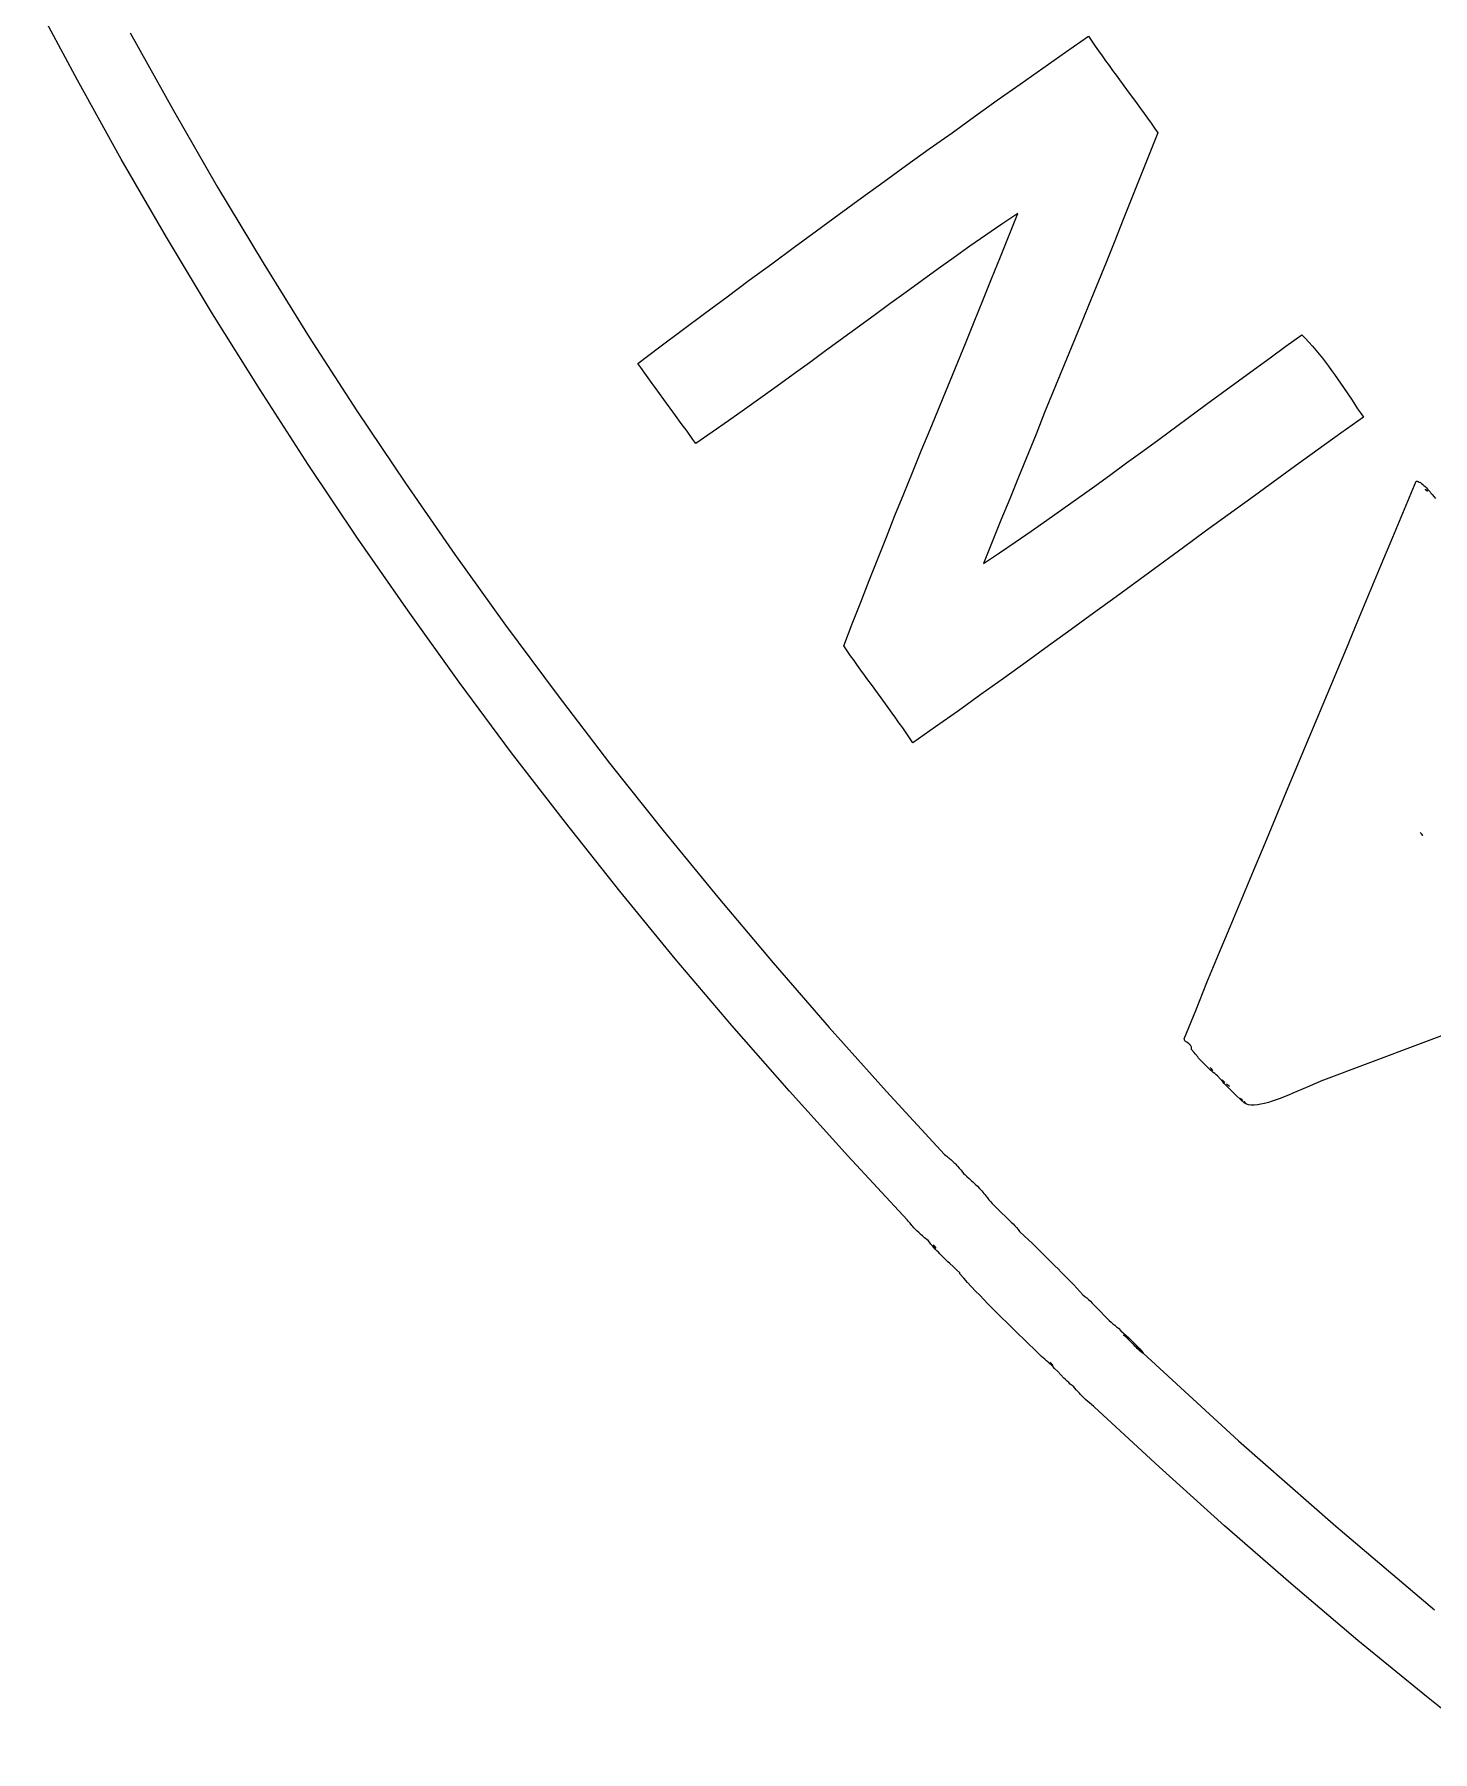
# Model space of a CAD drawing. Header units: metres. Extents: x -185 to 1201, y -340 to 309.
# Drawn here: x 879.33 to 883.54, y 52.45 to 57.62 of the extents above; entities that cross this region are included whole.
import ezdxf

# ---------------------------------------------------------------- set-up
doc = ezdxf.new("R2010")
doc.units = ezdxf.units.M

msp = doc.modelspace()

# ---------------------------------------------------------------- linework, layer by layer
for p, q in [((879.461, 57.486), (879.331, 57.7274)), ((879.62, 57.6292), (879.75, 57.3949)), ((882.438, 57.5708), (882.507, 57.6191)), ((882.507, 57.6191), (882.517, 57.604)), ((882.517, 57.604), (882.527, 57.589)), ((882.527, 57.589), (882.537, 57.5741)), ((882.369, 57.5224), (882.438, 57.5708)), ((882.537, 57.5741), (882.548, 57.5594)), ((882.548, 57.5594), (882.558, 57.5447)), ((882.558, 57.5447), (882.569, 57.5301)), ((879.593, 57.248), (879.461, 57.486)), ((882.301, 57.474), (882.369, 57.5224)), ((882.569, 57.5301), (882.579, 57.5156)), ((882.579, 57.5156), (882.59, 57.5011)), ((882.59, 57.5011), (882.6, 57.4867)), ((882.6, 57.4867), (882.622, 57.4579)), ((882.232, 57.4254), (882.301, 57.474)), ((882.622, 57.4579), (882.654, 57.4147)), ((879.75, 57.3949), (879.883, 57.1639)), ((882.164, 57.3766), (882.232, 57.4254)), ((882.654, 57.4147), (882.664, 57.4003)), ((882.664, 57.4003), (882.675, 57.3857)), ((882.675, 57.3857), (882.685, 57.3712)), ((882.027, 57.2789), (882.096, 57.3278)), ((882.096, 57.3278), (882.164, 57.3766)), ((882.685, 57.3712), (882.696, 57.3565)), ((882.716, 57.327), (882.69, 57.2617)), ((882.696, 57.3565), (882.706, 57.3418)), ((882.706, 57.3418), (882.716, 57.327)), ((881.959, 57.2298), (882.027, 57.2789)), ((879.729, 57.0133), (879.593, 57.248)), ((881.891, 57.1806), (881.959, 57.2298)), ((882.69, 57.2617), (882.664, 57.1965)), ((881.823, 57.1313), (881.891, 57.1806)), ((882.664, 57.1965), (882.638, 57.1315)), ((879.883, 57.1639), (880.02, 56.9361)), ((881.756, 57.082), (881.823, 57.1313)), ((882.638, 57.1315), (882.612, 57.0666)), ((881.688, 57.0325), (881.756, 57.082)), ((882.294, 57.0847), (882.246, 57.0524)), ((882.268, 57.0189), (882.294, 57.0847)), ((882.612, 57.0666), (882.586, 57.0018)), ((881.62, 56.9828), (881.688, 57.0325)), ((882.198, 57.0194), (882.15, 56.986)), ((882.246, 57.0524), (882.198, 57.0194)), ((882.242, 56.9534), (882.268, 57.0189)), ((879.868, 56.7818), (879.729, 57.0133)), ((881.553, 56.9331), (881.62, 56.9828)), ((882.15, 56.986), (882.102, 56.952)), ((882.586, 57.0018), (882.56, 56.937)), ((880.02, 56.9361), (880.159, 56.7116)), ((881.485, 56.8833), (881.553, 56.9331)), ((882.054, 56.9176), (882.006, 56.8829)), ((882.102, 56.952), (882.054, 56.9176)), ((882.215, 56.888), (882.242, 56.9534)), ((882.56, 56.937), (882.507, 56.8076)), ((881.418, 56.8334), (881.485, 56.8833)), ((882.006, 56.8829), (881.958, 56.8479)), ((882.189, 56.8228), (882.215, 56.888)), ((881.35, 56.7834), (881.418, 56.8334)), ((881.909, 56.8127), (881.861, 56.7772)), ((881.958, 56.8479), (881.909, 56.8127)), ((882.163, 56.7578), (882.189, 56.8228)), ((880.011, 56.5535), (879.868, 56.7818)), ((881.283, 56.7332), (881.35, 56.7834)), ((881.861, 56.7772), (881.715, 56.6704)), ((882.136, 56.6928), (882.163, 56.7578)), ((882.507, 56.8076), (882.481, 56.743)), ((880.159, 56.7116), (880.303, 56.4902)), ((881.216, 56.683), (881.283, 56.7332)), ((882.481, 56.743), (882.375, 56.4844)), ((883.102, 56.6845), (883.15, 56.7188)), ((883.15, 56.7188), (883.161, 56.7076)), ((883.161, 56.7076), (883.171, 56.6963)), ((881.149, 56.6327), (881.216, 56.683)), ((881.715, 56.6704), (881.666, 56.6348)), ((882.083, 56.5632), (882.136, 56.6928)), ((883.054, 56.6499), (883.102, 56.6845)), ((883.171, 56.6963), (883.182, 56.6847)), ((883.182, 56.6847), (883.192, 56.6729)), ((883.192, 56.6729), (883.202, 56.6609)), ((883.202, 56.6609), (883.212, 56.6488)), ((881.158, 56.6206), (881.149, 56.6327)), ((881.175, 56.5964), (881.158, 56.6206)), ((881.666, 56.6348), (881.617, 56.5993)), ((882.959, 56.58), (883.007, 56.615)), ((883.007, 56.615), (883.054, 56.6499)), ((883.212, 56.6488), (883.221, 56.6365)), ((883.221, 56.6365), (883.23, 56.6241)), ((883.23, 56.6241), (883.239, 56.6115)), ((883.239, 56.6115), (883.248, 56.5989)), ((880.156, 56.3284), (880.011, 56.5535)), ((881.192, 56.5723), (881.175, 56.5964)), ((881.201, 56.5603), (881.192, 56.5723)), ((881.228, 56.5243), (881.201, 56.5603)), ((881.569, 56.5639), (881.52, 56.5289)), ((881.617, 56.5993), (881.569, 56.5639)), ((882.03, 56.4338), (882.083, 56.5632)), ((882.863, 56.5095), (882.959, 56.58)), ((883.248, 56.5989), (883.257, 56.5862)), ((883.257, 56.5862), (883.266, 56.5734)), ((883.266, 56.5734), (883.275, 56.5605)), ((883.275, 56.5605), (883.301, 56.522)), ((881.263, 56.4763), (881.228, 56.5243)), ((881.52, 56.5289), (881.471, 56.494)), ((882.719, 56.4035), (882.863, 56.5095)), ((883.301, 56.522), (883.318, 56.4963)), ((880.303, 56.4902), (880.449, 56.2719)), ((881.28, 56.4522), (881.263, 56.4763)), ((881.298, 56.4282), (881.28, 56.4522)), ((881.422, 56.4596), (881.373, 56.4255)), ((881.471, 56.494), (881.422, 56.4596)), ((882.375, 56.4844), (882.349, 56.4196)), ((883.336, 56.4709), (883.267, 56.4223)), ((883.318, 56.4963), (883.327, 56.4836)), ((883.327, 56.4836), (883.336, 56.4709)), ((881.315, 56.404), (881.298, 56.4282)), ((881.324, 56.3919), (881.315, 56.404)), ((881.373, 56.4255), (881.324, 56.3919)), ((882.003, 56.3691), (882.03, 56.4338)), ((882.349, 56.4196), (882.296, 56.29)), ((882.671, 56.3682), (882.719, 56.4035)), ((883.267, 56.4223), (883.199, 56.3734)), ((881.977, 56.3043), (882.003, 56.3691)), ((882.622, 56.3331), (882.671, 56.3682)), ((883.199, 56.3734), (883.131, 56.3245)), ((880.305, 56.1065), (880.156, 56.3284)), ((881.951, 56.2395), (881.977, 56.3043)), ((882.526, 56.2634), (882.574, 56.2981)), ((882.574, 56.2981), (882.622, 56.3331)), ((883.131, 56.3245), (883.063, 56.2754)), ((880.449, 56.2719), (880.598, 56.0566)), ((881.924, 56.1746), (881.951, 56.2395)), ((882.296, 56.29), (882.27, 56.2251)), ((882.478, 56.2288), (882.526, 56.2634)), ((883.063, 56.2754), (882.996, 56.2262)), ((883.459, 56.1937), (883.494, 56.278)), ((883.494, 56.278), (883.497, 56.2777)), ((883.497, 56.2777), (883.5, 56.2768)), ((883.5, 56.2768), (883.503, 56.2754)), ((883.503, 56.2754), (883.507, 56.2735)), ((883.507, 56.2735), (883.51, 56.2711)), ((883.51, 56.2711), (883.514, 56.2683)), ((883.514, 56.2683), (883.517, 56.2652)), ((883.517, 56.2652), (883.521, 56.2618)), ((883.521, 56.2618), (883.525, 56.2582)), ((883.524, 56.2508), (883.521, 56.2542)), ((883.521, 56.2542), (883.528, 56.2475)), ((883.528, 56.2475), (883.524, 56.2508)), ((883.525, 56.2582), (883.528, 56.2543)), ((883.528, 56.2543), (883.532, 56.2503)), ((883.532, 56.2503), (883.536, 56.2462)), ((883.536, 56.2462), (883.539, 56.2421)), ((883.539, 56.2421), (883.543, 56.2379)), ((882.27, 56.2251), (882.243, 56.1601)), ((882.382, 56.1608), (882.43, 56.1946)), ((882.43, 56.1946), (882.478, 56.2288)), ((882.996, 56.2262), (882.928, 56.177)), ((883.424, 56.1095), (883.459, 56.1937)), ((883.543, 56.2379), (883.553, 56.2258)), ((881.898, 56.1095), (881.924, 56.1746)), ((882.243, 56.1601), (882.217, 56.0949)), ((882.334, 56.1273), (882.382, 56.1608)), ((882.928, 56.177), (882.86, 56.1276)), ((880.457, 55.8877), (880.305, 56.1065)), ((881.872, 56.0444), (881.898, 56.1095)), ((882.217, 56.0949), (882.191, 56.0297)), ((882.239, 56.0617), (882.286, 56.0943)), ((882.286, 56.0943), (882.334, 56.1273)), ((882.86, 56.1276), (882.793, 56.0782)), ((883.389, 56.0255), (883.424, 56.1095)), ((880.598, 56.0566), (880.751, 55.8444)), ((881.846, 55.979), (881.872, 56.0444)), ((882.191, 56.0297), (882.239, 56.0617)), ((882.793, 56.0782), (882.59, 55.93)), ((883.354, 55.9415), (883.389, 56.0255)), ((881.821, 55.9135), (881.846, 55.979)), ((882.59, 55.93), (882.522, 55.8807)), ((883.319, 55.8576), (883.354, 55.9415)), ((880.611, 55.672), (880.457, 55.8877)), ((881.795, 55.8478), (881.821, 55.9135)), ((882.522, 55.8807), (882.455, 55.8314)), ((880.751, 55.8444), (880.906, 55.6351)), ((881.77, 55.7818), (881.795, 55.8478)), ((882.455, 55.8314), (882.387, 55.7822)), ((883.284, 55.7738), (883.319, 55.8576)), ((881.78, 55.767), (881.77, 55.7818)), ((882.387, 55.7822), (882.319, 55.733)), ((883.214, 55.6063), (883.284, 55.7738)), ((881.79, 55.7522), (881.78, 55.767)), ((881.801, 55.7376), (881.79, 55.7522)), ((881.811, 55.723), (881.801, 55.7376)), ((881.821, 55.7085), (881.811, 55.723)), ((882.319, 55.733), (882.251, 55.684)), ((880.769, 55.4593), (880.611, 55.672)), ((881.832, 55.694), (881.821, 55.7085)), ((881.842, 55.6796), (881.832, 55.694)), ((881.853, 55.6652), (881.842, 55.6796)), ((882.251, 55.684), (882.183, 55.6352)), ((880.906, 55.6351), (881.064, 55.4288)), ((881.895, 55.6076), (881.853, 55.6652)), ((882.183, 55.6352), (882.115, 55.5865)), ((881.906, 55.5931), (881.895, 55.6076)), ((881.916, 55.5786), (881.906, 55.5931)), ((881.927, 55.564), (881.916, 55.5786)), ((882.115, 55.5865), (882.046, 55.538)), ((883.109, 55.3552), (883.214, 55.6063)), ((881.937, 55.5494), (881.927, 55.564)), ((881.948, 55.5346), (881.937, 55.5494)), ((881.958, 55.5198), (881.948, 55.5346)), ((881.968, 55.5048), (881.958, 55.5198)), ((882.046, 55.538), (881.978, 55.4897)), ((881.978, 55.4897), (881.968, 55.5048)), ((880.931, 55.2496), (880.769, 55.4593)), ((881.064, 55.4288), (881.226, 55.2253)), ((883.039, 55.1876), (883.109, 55.3552)), ((881.095, 55.0429), (880.931, 55.2496)), ((881.226, 55.2253), (881.39, 55.0246)), ((883.51, 55.2153), (883.506, 55.2196)), ((883.506, 55.2196), (883.514, 55.2109)), ((883.514, 55.2109), (883.51, 55.2153)), ((883.004, 55.1037), (883.039, 55.1876)), ((882.969, 55.0198), (883.004, 55.1037)), ((881.262, 54.8391), (881.095, 55.0429)), ((881.39, 55.0246), (881.557, 54.8268)), ((882.934, 54.9358), (882.969, 55.0198)), ((882.899, 54.8516), (882.934, 54.9358)), ((882.864, 54.7673), (882.899, 54.8516)), ((881.432, 54.6383), (881.262, 54.8391)), ((881.557, 54.8268), (881.726, 54.6316)), ((882.83, 54.6829), (882.864, 54.7673)), ((883.882, 54.7238), (883.207, 54.4699)), ((881.606, 54.4402), (881.432, 54.6383)), ((882.795, 54.5983), (882.83, 54.6829)), ((881.726, 54.6316), (881.898, 54.4391)), ((882.796, 54.5963), (882.795, 54.5983)), ((882.796, 54.5944), (882.796, 54.5963)), ((882.797, 54.5928), (882.796, 54.5944)), ((882.798, 54.5913), (882.797, 54.5928)), ((882.8, 54.5899), (882.798, 54.5913)), ((882.801, 54.5886), (882.8, 54.5899)), ((882.803, 54.5874), (882.801, 54.5886)), ((882.808, 54.584), (882.803, 54.5874)), ((882.809, 54.5828), (882.808, 54.584)), ((882.811, 54.5815), (882.809, 54.5828)), ((882.812, 54.5802), (882.811, 54.5815)), ((882.814, 54.5787), (882.812, 54.5802)), ((882.815, 54.577), (882.814, 54.5787)), ((882.816, 54.5752), (882.815, 54.577)), ((882.817, 54.5732), (882.816, 54.5752)), ((882.817, 54.5709), (882.817, 54.5732)), ((882.817, 54.5683), (882.817, 54.5709)), ((882.817, 54.5654), (882.817, 54.5683)), ((882.825, 54.5567), (882.817, 54.5654)), ((882.828, 54.5524), (882.825, 54.5567)), ((882.836, 54.5439), (882.828, 54.5524)), ((882.839, 54.5397), (882.836, 54.5439)), ((882.843, 54.5355), (882.839, 54.5397)), ((882.851, 54.5273), (882.843, 54.5355)), ((882.855, 54.5233), (882.851, 54.5273)), ((882.859, 54.5193), (882.855, 54.5233)), ((882.863, 54.5154), (882.859, 54.5193)), ((882.867, 54.5115), (882.863, 54.5154)), ((882.871, 54.5077), (882.867, 54.5115)), ((882.875, 54.504), (882.871, 54.5077)), ((882.878, 54.5071), (882.874, 54.5112)), ((882.874, 54.5112), (882.882, 54.503)), ((882.879, 54.5003), (882.875, 54.504)), ((882.882, 54.503), (882.878, 54.5071)), ((882.883, 54.4967), (882.879, 54.5003)), ((882.888, 54.4932), (882.883, 54.4967)), ((882.892, 54.4897), (882.888, 54.4932)), ((882.896, 54.4864), (882.892, 54.4897)), ((882.904, 54.4772), (882.896, 54.4864)), ((881.782, 54.2451), (881.606, 54.4402)), ((881.898, 54.4391), (882.073, 54.2493)), ((882.912, 54.4682), (882.904, 54.4772)), ((882.914, 54.4705), (882.91, 54.4745)), ((882.91, 54.4745), (882.918, 54.4664)), ((882.916, 54.4637), (882.912, 54.4682)), ((882.918, 54.4664), (882.914, 54.4705)), ((882.924, 54.4549), (882.916, 54.4637)), ((882.927, 54.4581), (882.923, 54.4623)), ((882.923, 54.4623), (882.932, 54.4539)), ((882.933, 54.4464), (882.924, 54.4549)), ((882.932, 54.4539), (882.927, 54.4581)), ((882.937, 54.4421), (882.933, 54.4464)), ((882.945, 54.4338), (882.937, 54.4421)), ((882.954, 54.4256), (882.945, 54.4338)), ((883.11, 54.4286), (883.097, 54.4235)), ((883.123, 54.434), (883.11, 54.4286)), ((883.135, 54.4395), (883.123, 54.434)), ((883.173, 54.4557), (883.135, 54.4395)), ((883.184, 54.4608), (883.173, 54.4557)), ((883.196, 54.4655), (883.184, 54.4608)), ((883.207, 54.4699), (883.196, 54.4655)), ((882.963, 54.4175), (882.954, 54.4256)), ((882.967, 54.4135), (882.963, 54.4175)), ((882.969, 54.415), (882.965, 54.4194)), ((882.965, 54.4194), (882.972, 54.4122)), ((882.976, 54.4056), (882.967, 54.4135)), ((882.972, 54.4122), (882.969, 54.415)), ((882.977, 54.4062), (882.975, 54.4089)), ((882.975, 54.4089), (882.981, 54.4017)), ((882.981, 54.4017), (882.976, 54.4056)), ((882.981, 54.4017), (882.977, 54.4062)), ((882.989, 54.3995), (882.981, 54.4017)), ((882.997, 54.3984), (882.989, 54.3995)), ((883.006, 54.3983), (882.997, 54.3984)), ((883.016, 54.3991), (883.006, 54.3983)), ((883.026, 54.4007), (883.016, 54.3991)), ((883.037, 54.4031), (883.026, 54.4007)), ((883.049, 54.4062), (883.037, 54.4031)), ((883.06, 54.4098), (883.049, 54.4062)), ((883.073, 54.414), (883.06, 54.4098)), ((883.085, 54.4185), (883.073, 54.414)), ((883.097, 54.4235), (883.085, 54.4185)), ((881.961, 54.0527), (881.782, 54.2451)), ((882.073, 54.2493), (882.077, 54.2468)), ((882.077, 54.2468), (882.08, 54.2443)), ((882.08, 54.2443), (882.083, 54.2418)), ((882.083, 54.2418), (882.086, 54.2392)), ((882.086, 54.2392), (882.089, 54.2366)), ((882.089, 54.2366), (882.092, 54.2339)), ((882.092, 54.2339), (882.095, 54.2313)), ((882.095, 54.2313), (882.098, 54.2285)), ((882.098, 54.2285), (882.101, 54.2258)), ((882.101, 54.2258), (882.104, 54.223)), ((882.104, 54.223), (882.107, 54.2201)), ((882.107, 54.2201), (882.109, 54.2173)), ((882.109, 54.2173), (882.112, 54.2143)), ((882.112, 54.2143), (882.117, 54.2083)), ((882.117, 54.2083), (882.123, 54.2021)), ((882.123, 54.2021), (882.125, 54.1989)), ((882.125, 54.1989), (882.13, 54.1924)), ((882.13, 54.1924), (882.134, 54.1894)), ((882.134, 54.1894), (882.141, 54.1832)), ((882.141, 54.1832), (882.148, 54.1769)), ((882.148, 54.1769), (882.155, 54.1704)), ((882.155, 54.1704), (882.159, 54.1671)), ((882.159, 54.1671), (882.166, 54.1605)), ((882.166, 54.1605), (882.173, 54.1537)), ((882.173, 54.1537), (882.179, 54.1467)), ((882.179, 54.1467), (882.183, 54.1431)), ((882.183, 54.1431), (882.186, 54.1395)), ((882.186, 54.1395), (882.189, 54.1359)), ((882.189, 54.1359), (882.192, 54.1322)), ((882.192, 54.1322), (882.195, 54.1285)), ((882.195, 54.1285), (882.198, 54.1247)), ((882.198, 54.1247), (882.203, 54.1189)), ((882.203, 54.1189), (882.207, 54.1132)), ((882.207, 54.1132), (882.212, 54.1077)), ((882.212, 54.1077), (882.217, 54.1023)), ((882.217, 54.1023), (882.222, 54.097)), ((882.222, 54.097), (882.227, 54.0917)), ((882.227, 54.0917), (882.232, 54.0865)), ((882.232, 54.0865), (882.237, 54.0813)), ((882.237, 54.0813), (882.243, 54.0762)), ((882.243, 54.0762), (882.259, 54.0609)), ((881.964, 54.0491), (881.961, 54.0527)), ((881.967, 54.0456), (881.964, 54.0491)), ((881.97, 54.0422), (881.967, 54.0456)), ((881.975, 54.0354), (881.97, 54.0422)), ((881.978, 54.0321), (881.975, 54.0354)), ((881.981, 54.0288), (881.978, 54.0321)), ((881.984, 54.0256), (881.981, 54.0288)), ((881.99, 54.0193), (881.984, 54.0256)), ((881.997, 54.0132), (881.99, 54.0193)), ((882.259, 54.0609), (882.269, 54.0506)), ((882.269, 54.0506), (882.274, 54.0454)), ((882.274, 54.0454), (882.28, 54.0401)), ((882.28, 54.0401), (882.285, 54.0347)), ((882.285, 54.0347), (882.29, 54.0292)), ((882.29, 54.0292), (882.295, 54.0236)), ((882.295, 54.0236), (882.299, 54.0179)), ((882.299, 54.0179), (882.339, 53.9803)), ((882.003, 54.0072), (881.997, 54.0132)), ((882.007, 54.0043), (882.003, 54.0072)), ((882.013, 53.9985), (882.007, 54.0043)), ((882.017, 53.9957), (882.013, 53.9985)), ((882.02, 53.9929), (882.017, 53.9957)), ((882.024, 53.9901), (882.02, 53.9929)), ((882.028, 53.985), (882.024, 53.9901)), ((882.032, 53.9798), (882.028, 53.985)), ((882.037, 53.9747), (882.032, 53.9798)), ((882.041, 53.9697), (882.037, 53.9747)), ((882.044, 53.9722), (882.039, 53.9768)), ((882.039, 53.9768), (882.048, 53.9676)), ((882.045, 53.9647), (882.041, 53.9697)), ((882.048, 53.9676), (882.044, 53.9722)), ((882.05, 53.9597), (882.045, 53.9647)), ((882.339, 53.9803), (882.358, 53.9615)), ((882.055, 53.9548), (882.05, 53.9597)), ((882.059, 53.9499), (882.055, 53.9548)), ((882.064, 53.9451), (882.059, 53.9499)), ((882.069, 53.9402), (882.064, 53.9451)), ((882.074, 53.9354), (882.069, 53.9402)), ((882.083, 53.9259), (882.074, 53.9354)), ((882.089, 53.9211), (882.083, 53.9259)), ((882.099, 53.9117), (882.089, 53.9211)), ((882.109, 53.9022), (882.099, 53.9117)), ((882.358, 53.9615), (882.378, 53.9426)), ((882.378, 53.9426), (882.387, 53.9332)), ((882.387, 53.9332), (882.406, 53.9141)), ((882.406, 53.9141), (882.416, 53.9046)), ((882.119, 53.8928), (882.109, 53.9022)), ((882.119, 53.8895), (882.119, 53.8928)), ((882.131, 53.8765), (882.119, 53.8895)), ((882.143, 53.8636), (882.131, 53.8765)), ((882.155, 53.8508), (882.143, 53.8636)), ((882.416, 53.9046), (882.425, 53.895)), ((882.425, 53.895), (882.435, 53.8854)), ((882.435, 53.8854), (882.444, 53.8758)), ((882.444, 53.8758), (882.454, 53.8661)), ((882.454, 53.8661), (882.463, 53.8564)), ((882.167, 53.838), (882.155, 53.8508)), ((882.18, 53.8253), (882.167, 53.838)), ((882.192, 53.8126), (882.18, 53.8253)), ((882.204, 53.8), (882.192, 53.8126)), ((882.463, 53.8564), (882.472, 53.8466)), ((882.472, 53.8466), (882.481, 53.8368)), ((882.481, 53.8368), (882.49, 53.8269)), ((882.49, 53.8269), (882.496, 53.8221)), ((882.496, 53.8221), (882.502, 53.8172)), ((882.502, 53.8172), (882.507, 53.8122)), ((882.507, 53.8122), (882.513, 53.8071)), ((882.513, 53.8071), (882.518, 53.8019)), ((882.229, 53.7749), (882.204, 53.8)), ((882.241, 53.7625), (882.229, 53.7749)), ((882.266, 53.7378), (882.241, 53.7625)), ((882.518, 53.8019), (882.523, 53.7967)), ((882.523, 53.7967), (882.528, 53.7914)), ((882.528, 53.7914), (882.544, 53.7755)), ((882.544, 53.7755), (882.554, 53.7649)), ((882.554, 53.7649), (882.559, 53.7597)), ((882.559, 53.7597), (882.564, 53.7545)), ((882.291, 53.7133), (882.266, 53.7378)), ((882.316, 53.689), (882.291, 53.7133)), ((882.564, 53.7545), (882.569, 53.7495)), ((882.569, 53.7495), (882.575, 53.7445)), ((882.575, 53.7445), (882.58, 53.7396)), ((882.58, 53.7396), (882.586, 53.7349)), ((882.586, 53.7349), (882.591, 53.7303)), ((882.591, 53.7303), (882.597, 53.7258)), ((882.597, 53.7258), (882.605, 53.7186)), ((882.605, 53.7186), (882.613, 53.7114)), ((882.613, 53.7114), (882.621, 53.7042)), ((882.617, 53.7028), (882.613, 53.7061)), ((882.613, 53.7061), (882.617, 53.7028)), ((882.621, 53.7042), (882.629, 53.6969)), ((882.353, 53.653), (882.316, 53.689)), ((882.365, 53.6411), (882.353, 53.653)), ((882.621, 53.6994), (882.617, 53.7028)), ((882.617, 53.7028), (882.621, 53.6994)), ((882.624, 53.696), (882.621, 53.6994)), ((882.621, 53.6994), (882.624, 53.6959)), ((882.631, 53.6889), (882.624, 53.696)), ((882.624, 53.6959), (882.628, 53.6923)), ((882.628, 53.6923), (882.631, 53.6887)), ((882.629, 53.6969), (882.64, 53.686)), ((882.642, 53.6783), (882.631, 53.6889)), ((882.631, 53.6887), (882.642, 53.6778)), ((882.64, 53.686), (882.647, 53.6786)), ((882.645, 53.6747), (882.642, 53.6783)), ((882.642, 53.6778), (882.645, 53.6742)), ((882.649, 53.6713), (882.645, 53.6747)), ((882.645, 53.6742), (882.649, 53.6706)), ((882.647, 53.6786), (882.651, 53.6749)), ((882.652, 53.6679), (882.649, 53.6713)), ((882.649, 53.6706), (882.652, 53.6671)), ((882.651, 53.6749), (882.662, 53.6638)), ((882.656, 53.6646), (882.652, 53.6679)), ((882.652, 53.6671), (882.656, 53.6636)), ((882.66, 53.6613), (882.656, 53.6646)), ((882.656, 53.6636), (882.66, 53.6602)), ((882.664, 53.6582), (882.66, 53.6613)), ((882.66, 53.6602), (882.664, 53.6569)), ((882.662, 53.6638), (882.672, 53.6524)), ((882.668, 53.6553), (882.664, 53.6582)), ((882.664, 53.6569), (882.668, 53.6536)), ((882.672, 53.6524), (882.668, 53.6553)), ((882.668, 53.6536), (882.672, 53.6505)), ((882.371, 53.637), (882.365, 53.6411)), ((882.376, 53.6327), (882.371, 53.637)), ((882.381, 53.6283), (882.376, 53.6327)), ((882.386, 53.6237), (882.381, 53.6283)), ((882.391, 53.6191), (882.386, 53.6237)), ((882.396, 53.6184), (882.391, 53.6232)), ((882.391, 53.6232), (882.401, 53.6137)), ((882.396, 53.6145), (882.391, 53.6191)), ((882.401, 53.6137), (882.396, 53.6184)), ((882.401, 53.6097), (882.396, 53.6145)), ((882.405, 53.6049), (882.401, 53.6097)), ((882.415, 53.5953), (882.405, 53.6049)), ((882.672, 53.6505), (882.959, 53.3873)), ((882.424, 53.5856), (882.415, 53.5953)), ((882.433, 53.5761), (882.424, 53.5856)), ((882.438, 53.5714), (882.433, 53.5761)), ((882.443, 53.5668), (882.438, 53.5714)), ((882.448, 53.5623), (882.443, 53.5668)), ((882.452, 53.5579), (882.448, 53.5623)), ((882.458, 53.5536), (882.452, 53.5579)), ((882.463, 53.5494), (882.458, 53.5536)), ((882.465, 53.5461), (882.463, 53.5494)), ((882.471, 53.5396), (882.465, 53.5461)), ((882.474, 53.5364), (882.471, 53.5396)), ((882.48, 53.53), (882.474, 53.5364)), ((882.483, 53.5269), (882.48, 53.53)), ((882.489, 53.5207), (882.483, 53.5269)), ((882.495, 53.5146), (882.489, 53.5207)), ((882.498, 53.5117), (882.495, 53.5146)), ((882.505, 53.5058), (882.498, 53.5117)), ((882.511, 53.5), (882.505, 53.5058)), ((882.515, 53.4971), (882.511, 53.5)), ((882.518, 53.4943), (882.515, 53.4971)), ((882.522, 53.4915), (882.518, 53.4943)), ((882.525, 53.4887), (882.522, 53.4915)), ((882.72, 53.3085), (882.525, 53.4887)), ((882.959, 53.3873), (883.252, 53.1298)), ((882.917, 53.1311), (882.72, 53.3085)), ((883.117, 52.9565), (882.917, 53.1311)), ((883.252, 53.1298), (883.55, 52.8781)), ((883.319, 52.7848), (883.117, 52.9565)), ((883.525, 52.6161), (883.319, 52.7848)), ((883.733, 52.4504), (883.525, 52.6161))]:
    msp.add_line(p, q)

doc.saveas('drawing.dxf')
